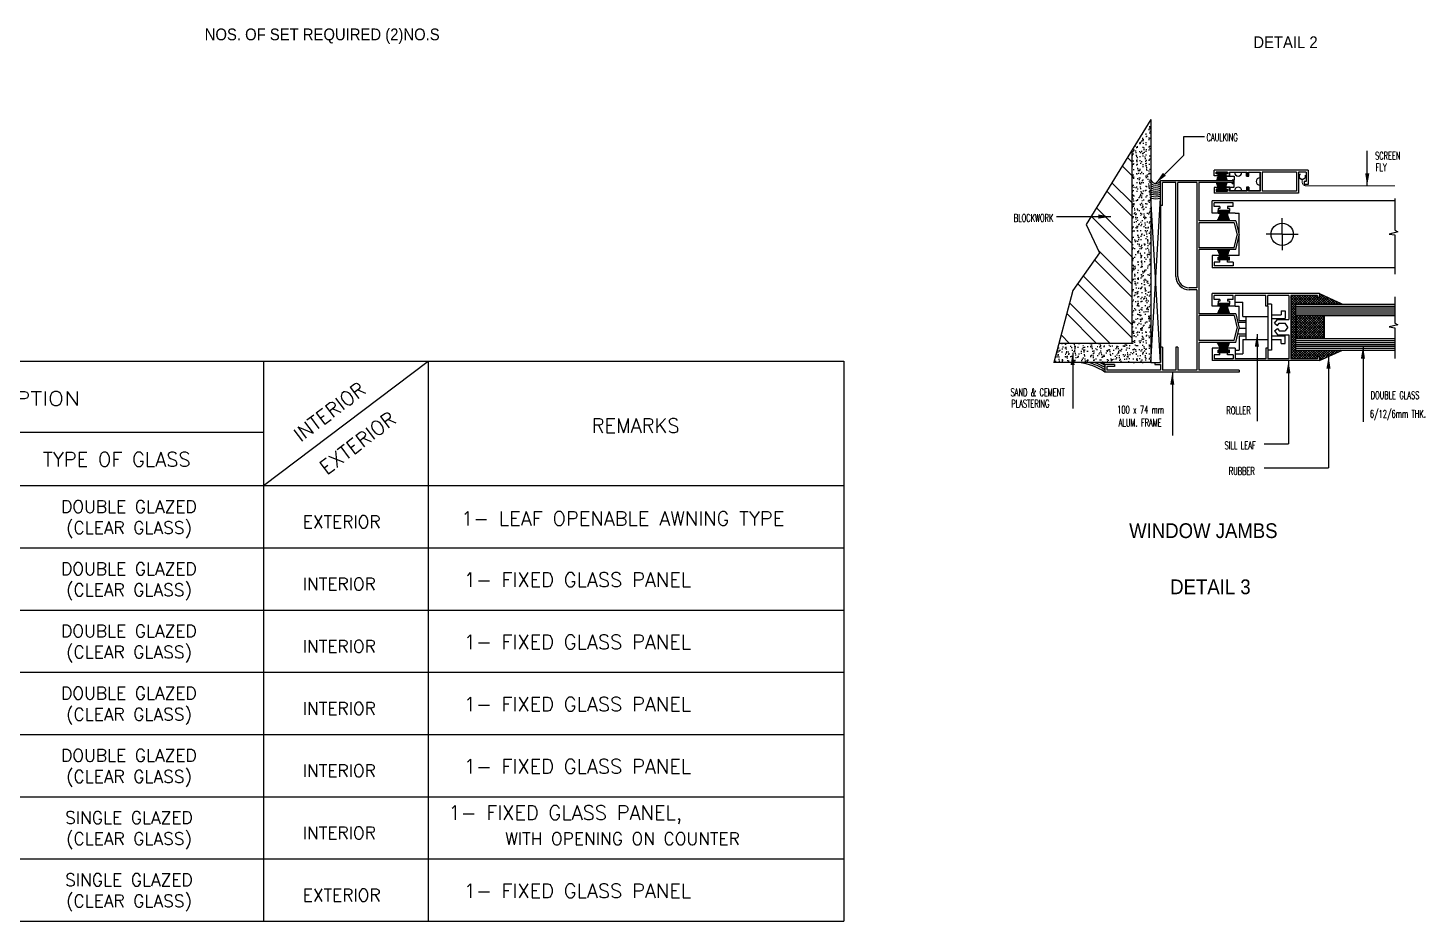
# Model space of a CAD drawing. Extents: x -1710 to 74306, y 106176 to 135285.
# Drawn here: x 6412 to 20970, y 106176 to 115509 of the extents above; entities that cross this region are included whole.
import ezdxf
from ezdxf.enums import TextEntityAlignment as Align

# ---------------------------------------------------------------- set-up
doc = ezdxf.new("R2010")
doc.units = 0
doc.header["$LTSCALE"] = 1000
doc.header["$MEASUREMENT"] = 0
doc.linetypes.add('HIDDEN2', pattern=[0.1875, 0.125, -0.0625])
doc.layers.get('0').update_dxf_attribs({"linetype": 'CONTINUOUS'})
for name, color, linetype in [('F-NOTE', 2, 'CONTINUOUS'), ('Hatch', 11, 'CONTINUOUS'), ('SCREEN', 6, 'HIDDEN2'), ('TABLE', 7, 'CONTINUOUS'), ('TEXT', 2, 'CONTINUOUS'), ('TXT1', 2, 'CONTINUOUS'), ('WIN', 2, 'CONTINUOUS'), ('WinDet', 7, 'CONTINUOUS')]:
    doc.layers.add(name, color=color, linetype=linetype)
doc.styles.add('ROMANS', font='ROMANS.SHX', dxfattribs={"height": 100})
doc.styles.add('TTXT', font='swisse.ttf', dxfattribs={"width": 0.6})
pattern_1 = [(270, (52097.649, 165067.225), (6.25, -1e-15), [])]
pattern_2 = [(225, (84752.835, 77793.007), (13.258252, -13.258252), []), (315, (84752.835, 77793.007), (13.258252, 13.258252), [])]

# ---------------------------------------------------------------- blocks, each defined once
blk = doc.blocks.new('*X122')
at = {"color": 0}
for p, q in [((346.41002, 473.22375), (346.41005, 473.22375)), ((346.41002, 473.22363), (346.41039, 473.22363)), ((346.41002, 473.2235), (346.41073, 473.2235)), ((346.41002, 473.22337), (346.41107, 473.22337)), ((346.41002, 473.22325), (346.41141, 473.22325)), ((346.41002, 473.22312), (346.41175, 473.22312)), ((346.41002, 473.223), (346.41209, 473.223)), ((346.41002, 473.22287), (346.41243, 473.22287)), ((346.41002, 473.22275), (346.41278, 473.22275)), ((346.41002, 473.22262), (346.41542, 473.22262)), ((346.41002, 473.2225), (346.41542, 473.2225)), ((346.41002, 473.22237), (346.41542, 473.22237)), ((346.41002, 473.22225), (346.41542, 473.22225)), ((346.41002, 473.22213), (346.41542, 473.22213)), ((346.41002, 473.222), (346.41542, 473.222)), ((346.41002, 473.22188), (346.41542, 473.22188)), ((346.41002, 473.22175), (346.41542, 473.22175)), ((346.41002, 473.22163), (346.41542, 473.22163)), ((346.41002, 473.2215), (346.41542, 473.2215)), ((346.41002, 473.22138), (346.41542, 473.22138)), ((346.41002, 473.22125), (346.41542, 473.22125)), ((346.41002, 473.22112), (346.41542, 473.22112)), ((346.41002, 473.221), (346.41542, 473.221)), ((346.41002, 473.22087), (346.41542, 473.22087)), ((346.41002, 473.22075), (346.41542, 473.22075)), ((346.41002, 473.22062), (346.41542, 473.22062)), ((346.41002, 473.2205), (346.41542, 473.2205)), ((346.41002, 473.22037), (346.41542, 473.22037)), ((346.41002, 473.22025), (346.41542, 473.22025)), ((346.41002, 473.22012), (346.41542, 473.22012)), ((346.41002, 473.22), (346.41542, 473.22)), ((346.41002, 473.21988), (346.41542, 473.21988)), ((346.41002, 473.21975), (346.41542, 473.21975)), ((346.41002, 473.21963), (346.41542, 473.21963)), ((346.41002, 473.2195), (346.41542, 473.2195)), ((346.41002, 473.21938), (346.41542, 473.21938)), ((346.41002, 473.21925), (346.41542, 473.21925)), ((346.41002, 473.21913), (346.41542, 473.21913)), ((346.41002, 473.219), (346.41542, 473.219)), ((346.41412, 473.22363), (346.41542, 473.22363)), ((346.41412, 473.2235), (346.41542, 473.2235)), ((346.41412, 473.22337), (346.41542, 473.22337)), ((346.41412, 473.22325), (346.41542, 473.22325)), ((346.41412, 473.22312), (346.41542, 473.22312)), ((346.41412, 473.223), (346.41542, 473.223)), ((346.41412, 473.22287), (346.41542, 473.22287)), ((346.41412, 473.22275), (346.41542, 473.22275)), ((346.41002, 473.21888), (346.41542, 473.21888)), ((346.41002, 473.21875), (346.41279, 473.21875)), ((346.41002, 473.21862), (346.41253, 473.21862)), ((346.41002, 473.2185), (346.41227, 473.2185)), ((346.41002, 473.21837), (346.41202, 473.21837)), ((346.41002, 473.21825), (346.41176, 473.21825)), ((346.41002, 473.21812), (346.4115, 473.21812)), ((346.41002, 473.218), (346.41124, 473.218)), ((346.41002, 473.21787), (346.41098, 473.21787)), ((346.41002, 473.21775), (346.41072, 473.21775)), ((346.41002, 473.21762), (346.41047, 473.21762)), ((346.41002, 473.2175), (346.41021, 473.2175)), ((346.41412, 473.21875), (346.41542, 473.21875)), ((346.41412, 473.21862), (346.41542, 473.21862)), ((346.41412, 473.2185), (346.41542, 473.2185)), ((346.41412, 473.21837), (346.41542, 473.21837)), ((346.41412, 473.21825), (346.41542, 473.21825)), ((346.41412, 473.21812), (346.41542, 473.21812)), ((346.41412, 473.218), (346.41542, 473.218)), ((346.41412, 473.21787), (346.41542, 473.21787))]:
    blk.add_line(p, q, dxfattribs=at)

msp = doc.modelspace()

# ---------------------------------------------------------------- hatches: boundary and pattern name
at = {"layer": 'Hatch', "linetype": 'Continuous'}
h = msp.add_hatch(dxfattribs=at)
h.set_pattern_fill('AR-SAND', color=4, scale=35, angle=-90, style=0)
h.set_pattern_definition([(307.5, (50803.29, 182217.93), (67.43883, 2.204768), [0, -53.2, 0, -59.5, 0, -56.875]), (277.5, (50803.29, 182217.93), (98.77511, -61.94218), [0, -28.7, 0, -47.95, 0, -18.375]), (237.5, (50803.29, 182260.98), (0.198067, -108.994965), [0, -17.5, 0, -63, 0, -82.25]), (227.5, (50803.29, 182260.98), (30.71864, -105.21443), [0, -8.75, 0, -41.3, 0, -47.25])])
h.paths.add_polyline_path([(17939.0156, 112212.1234), (17176.7617, 112212.1234), (17123.3006, 112012.1234), (18139.0156, 112012.1234), (18139.0156, 114553.0445), (17939.0156, 114228.5601)])
h = msp.add_hatch(dxfattribs=at)
h.set_pattern_fill('ANSI32', color=4, scale=800, angle=-90, style=0)
h.set_pattern_definition([(315, (50803.3, 182217.93), (212.132, 212.132), []), (315, (50803.3, 182076.5), (212.132, 212.132), [])])
h.paths.add_polyline_path([(17176.7617, 112212.1234), (17939.0156, 112212.1234), (17939.0156, 114228.5601), (17462.5254, 113455.492), (17600.7061, 113157.7202), (17324.3446, 112764.2362)])
at = {"layer": 'Hatch'}
h = msp.add_hatch(dxfattribs=at)
h.set_pattern_fill('LINE', color=11, scale=50, angle=-90, style=0)
h.set_pattern_definition(pattern_1)
h.paths.add_polyline_path([(18937.0156, 114000.1234), (18821.0156, 114000.1234), (18821.0156, 113984.1234), (18841.0156, 113984.1234), (18841.0156, 113962.1234), (18824.1025, 113912.1234), (18933.9287, 113912.1234), (18917.6921, 113960.1234), (18917.0156, 113960.1234), (18917.0156, 113984.1234), (18937.0156, 113984.1234)])
h = msp.add_hatch(dxfattribs=at)
h.set_pattern_fill('LINE', color=11, scale=50, angle=-90, style=0)
h.set_pattern_definition(pattern_1)
h.paths.add_polyline_path([(18933.9287, 113892.1234), (18824.1025, 113892.1234), (18841.0156, 113842.1234), (18841.0156, 113820.1234), (18821.0156, 113820.1234), (18821.0156, 113804.1234), (18937.0156, 113804.1234), (18937.0156, 113820.1234), (18917.0156, 113820.1234), (18917.0156, 113844.1234), (18917.6921, 113844.1234)])
h = msp.add_hatch(dxfattribs=at)
h.set_pattern_fill('NET', color=11, scale=150, angle=225, style=0)
h.set_pattern_definition(pattern_2)
h.paths.add_polyline_path([(19649.0156, 112622.1234), (20139.0156, 112622.1234), (19899.0156, 112732.1234), (19899.0156, 112692.1234), (19879.0156, 112692.1234), (19879.0156, 112712.1234), (19599.0156, 112712.1234), (19599.0156, 112052.1234), (19879.0156, 112052.1234), (19879.0156, 112072.1234), (19899.0156, 112072.1234), (19899.0156, 112032.1234), (20139.0156, 112142.1234), (19649.0156, 112142.1234)])
h = msp.add_hatch(dxfattribs=at)
h.set_pattern_fill('LINE', color=11, scale=50, angle=-90, style=0)
h.set_pattern_definition([(90, (52097.649, 59677.022), (6.25, -1e-15), [])])
h.paths.add_polyline_path([(18959.0156, 112522.1234), (18831.9707, 112522.1234), (18861.0156, 112582.1234), (18861.0156, 112604.1234), (18841.0156, 112604.1234), (18841.0156, 112630.1234), (18957.0156, 112630.1234), (18957.0156, 112604.1234), (18937.0156, 112604.1234), (18937.0156, 112582.1234)])
h = msp.add_hatch(dxfattribs=at)
h.set_pattern_fill('NET', color=11, scale=150, angle=225, style=0)
h.set_pattern_definition(pattern_2)
h.paths.add_polyline_path([(19949.0156, 112502.1234), (19649.0156, 112502.1234), (19649.0156, 112262.1234), (19949.0156, 112262.1234)])
h = msp.add_hatch(dxfattribs=at)
h.set_pattern_fill('LINE', color=11, scale=50, angle=-90, style=0)
h.set_pattern_definition(pattern_1)
h.paths.add_polyline_path([(18959.0156, 112222.1234), (18831.9707, 112222.1234), (18861.0156, 112162.1234), (18861.0156, 112140.1234), (18841.0156, 112140.1234), (18841.0156, 112114.1234), (18957.0156, 112114.1234), (18957.0156, 112140.1234), (18937.0156, 112140.1234), (18937.0156, 112162.1234)])

# ---------------------------------------------------------------- linework, layer by layer
for p, q in [((18139.0156, 114553.0445), (17462.5254, 113455.492)), ((18239.0156, 112012.1234), (18139.0156, 113730.4161)), ((18139.0156, 112012.1234), (18239.0156, 113729.6587)), ((20685.8409, 113727.3489), (20685.8409, 113393.994)), ((18861.0156, 113552.1234), (18831.9707, 113492.1234)), ((18957.0156, 113600.1234), (18841.0156, 113600.1234)), ((18841.0156, 113600.1234), (18841.0156, 113574.1234)), ((18841.0156, 113574.1234), (18861.0156, 113574.1234)), ((18861.0156, 113574.1234), (18861.0156, 113552.1234)), ((18937.0156, 113574.1234), (18937.0156, 113552.1234)), ((18957.0156, 113574.1234), (18937.0156, 113574.1234)), ((18937.0156, 113552.1234), (18959.0156, 113492.1234)), ((18957.0156, 113600.1234), (18957.0156, 113574.1234)), ((17462.5254, 113455.492), (17600.7061, 113157.7202)), ((20716.9133, 113376.1783), (20627.8807, 113353.504)), ((20627.8807, 113353.504), (20685.8409, 113346.2874)), ((20685.8409, 113393.994), (20716.9133, 113376.1783)), ((20685.8409, 113346.2874), (20685.8409, 112934.0983)), ((17600.7061, 113157.7202), (17324.3446, 112764.2362)), ((18861.0156, 113132.1234), (18831.9707, 113192.1234)), ((18861.0156, 113110.1234), (18861.0156, 113132.1234)), ((18937.0156, 113132.1234), (18959.0156, 113192.1234)), ((18937.0156, 113110.1234), (18937.0156, 113132.1234)), ((18841.0156, 113110.1234), (18861.0156, 113110.1234)), ((18841.0156, 113084.1234), (18841.0156, 113110.1234)), ((18957.0156, 113084.1234), (18841.0156, 113084.1234)), ((18957.0156, 113110.1234), (18937.0156, 113110.1234)), ((18957.0156, 113084.1234), (18957.0156, 113110.1234)), ((17324.3446, 112764.2362), (17123.3006, 112012.1234)), ((20685.8409, 112698.5521), (20685.8409, 112423.994)), ((18861.0156, 112582.1234), (18831.9707, 112522.1234)), ((18841.0156, 112630.1234), (18841.0156, 112604.1234)), ((18957.0156, 112630.1234), (18841.0156, 112630.1234)), ((18841.0156, 112604.1234), (18861.0156, 112604.1234)), ((18861.0156, 112604.1234), (18861.0156, 112582.1234)), ((18957.0156, 112604.1234), (18937.0156, 112604.1234)), ((18937.0156, 112604.1234), (18937.0156, 112582.1234)), ((18937.0156, 112582.1234), (18959.0156, 112522.1234)), ((18957.0156, 112630.1234), (18957.0156, 112604.1234)), ((20716.9133, 112406.1783), (20627.8807, 112383.504)), ((20685.8409, 112423.994), (20716.9133, 112406.1783)), ((20627.8807, 112383.504), (20685.8409, 112376.2874)), ((20685.8409, 112376.2874), (20685.8409, 112054.0228)), ((18861.0156, 112162.1234), (18831.9707, 112222.1234)), ((18841.0156, 112114.1234), (18841.0156, 112140.1234)), ((18841.0156, 112140.1234), (18861.0156, 112140.1234)), ((18957.0156, 112114.1234), (18841.0156, 112114.1234)), ((18861.0156, 112140.1234), (18861.0156, 112162.1234)), ((18937.0156, 112162.1234), (18959.0156, 112222.1234)), ((18937.0156, 112140.1234), (18937.0156, 112162.1234)), ((18957.0156, 112140.1234), (18937.0156, 112140.1234)), ((18957.0156, 112114.1234), (18957.0156, 112140.1234)), ((18139.0156, 112012.1234), (18179.0156, 112012.1234))]:
    msp.add_line(p, q, dxfattribs=at)
at = {"layer": 'Hatch', "color": 4}
for p, q in [((18481.5623, 114372.4844), (18698.8393, 114372.4844)), ((18481.5623, 114179.4894), (18481.5623, 114372.4844)), ((18188.1851, 113886.1122), (18481.5623, 114179.4894)), ((20396.1402, 113858.2004), (20396.1402, 114224.5239)), ((17720.3673, 113535.7659), (17151.3369, 113535.7659)), ((19246.6112, 112308.6693), (19246.6112, 111400.1517)), ((17322.158, 112114.5542), (17322.158, 111532.3831)), ((20353.6649, 112182.1234), (20353.6649, 111391.0523)), ((19575.2315, 112030.2062), (19575.2315, 111162.1007)), ((19994.0479, 112076.7651), (19994.0479, 110912.5103)), ((18362.9055, 111910.8993), (18362.9055, 111250.9836)), ((19322.1981, 111162.1007), (19575.2315, 111162.1007)), ((19322.1981, 110912.5103), (19994.0479, 110912.5103))]:
    msp.add_line(p, q, dxfattribs=at)
at = {"layer": 'Hatch'}
for centre, radius, start, end in [((18190.6062, 113940.0463), 55.8852, 202.60853901, 330.02337316), ((18190.6062, 113940.0463), 75.8852, 227.16804104, 309.63759245), ((18190.6062, 113940.0463), 95.8852, 237.44932109, 300.32261231), ((18190.6062, 113940.0463), 115.8852, 243.56469306, 294.69172411), ((18190.6062, 113940.0463), 135.8852, 247.68718646, 290.87020873), ((18190.6062, 113940.0463), 155.8852, 250.67340341, 288.09209064), ((18190.6062, 113940.0463), 175.8852, 252.94319419, 285.97589712), ((18190.6062, 113940.0463), 195.8852, 254.72978648, 284.3078338), ((18190.6062, 113940.0463), 215.8852, 256.17410474, 282.95800252), ((17299.9667, 111360.1012), 658.517, 56.95902945, 81.9463275), ((17299.9667, 111360.1012), 678.517, 58.05080188, 73.93573549), ((17299.9667, 111360.1012), 698.517, 59.06829653, 68.97721986), ((17299.9667, 111360.1012), 718.517, 60.01929845, 65.15605856), ((17279.0432, 111360.1012), 738.517, 58.84813402, 61.99180678)]:
    msp.add_arc(centre, radius, start, end, dxfattribs=at)
at = {"layer": 'SCREEN', "linetype": 'HIDDEN2', "const_width": 10}
msp.add_lwpolyline([(19718.1631, 113924.7855), (19718.1631, 113898.2004)], dxfattribs=at)
at = {"layer": 'SCREEN', "linetype": 'HIDDEN2', "ltscale": 0.7, "const_width": 10}
msp.add_lwpolyline([(19718.1631, 113898.2004, 0.4142135624), (19758.1631, 113858.2004, 0.4142135624)], format="xyb", dxfattribs=at)
msp.add_lwpolyline([(19758.1631, 113858.2004), (20687.3976, 113858.2004)], dxfattribs=at)
at = {"layer": 'SCREEN', "linetype": 'HIDDEN2'}
for centre, radius in [((19718.1631, 113956.6339), 31.8484), ((19719.4755, 113956.6339), 31.1916)]:
    msp.add_circle(centre, radius, dxfattribs=at)
at = {"layer": 'TABLE', "color": 2}
for p, q in [((-1709.6202, 112025.6417), (14933.3607, 112025.6417)), ((8871.1134, 112025.6417), (8871.1134, 106175.6417)), ((8871.1134, 110725.6417), (10592.9963, 112025.6417)), ((10592.9963, 112025.6417), (10592.9963, 106175.6417)), ((14933.3607, 112025.6417), (14933.3607, 106175.6417)), ((3624.0941, 111282.7845), (8871.1134, 111282.7845)), ((-1709.6202, 110725.6417), (14933.3607, 110725.6417)), ((-1709.6202, 106175.6417), (14933.3607, 106175.6417)), ((-1709.6202, 106175.6417), (14933.3607, 106175.6417))]:
    msp.add_line(p, q, dxfattribs=at)
at = {"layer": 'TABLE', "color": 4}
for p, q in [((-1709.6202, 110075.6417), (14933.3607, 110075.6417)), ((-1709.6202, 109425.6417), (14933.3607, 109425.6417)), ((-1709.6202, 109425.6417), (14933.3607, 109425.6417)), ((-1709.6202, 108775.6417), (14933.3607, 108775.6417)), ((-1709.6202, 108775.6417), (14933.3607, 108775.6417)), ((-1709.6202, 108125.6417), (14933.3607, 108125.6417)), ((-1709.6202, 108125.6417), (14933.3607, 108125.6417)), ((-1709.6202, 107475.6417), (14933.3607, 107475.6417)), ((-1709.6202, 106825.6417), (14933.3607, 106825.6417)), ((-1709.6202, 106825.6417), (14933.3607, 106825.6417))]:
    msp.add_line(p, q, dxfattribs=at)
at = {"layer": 'TXT1', "color": 11}
for q in [(19509.0156, 113519.1162), (19342.0229, 113352.1234), (19509.0156, 113185.1307), (19676.0083, 113352.1234)]:
    msp.add_line((19509.0156, 113352.1234), q, dxfattribs=at)
at = {"layer": 'TXT1', "color": 4}
msp.add_circle((19509.0156, 113352.1234), 116.1527, dxfattribs=at)
at = {"layer": 'WIN', "color": 4}
for p, q in [((18139.0156, 114553.0445), (18139.0156, 112012.1234)), ((18139.0156, 112012.1234), (17123.3006, 112012.1234))]:
    msp.add_line(p, q, dxfattribs=at)
at = {"layer": 'WIN', "color": 6}
for p, q in [((17939.0156, 114228.5601), (17939.0156, 112212.1234)), ((17939.0156, 112212.1234), (17176.7617, 112212.1234))]:
    msp.add_line(p, q, dxfattribs=at)
at = {"layer": 'WIN', "color": 11}
msp.add_line((18239.0156, 113652.1234), (18239.0156, 112172.1234), dxfattribs=at)
at = {"layer": 'WIN', "color": 2, "linetype": 'Continuous'}
for points in [[(20375.9786, 113988.032), (20419.176, 113987.5529), (20396.1402, 113858.2004)], [(17590.5358, 113515.6044), (17591.0148, 113558.8017), (17720.3673, 113535.7659)], [(17342.3195, 111984.7226), (17299.1221, 111985.2017), (17322.158, 112114.5542)]]:
    msp.add_solid(points, dxfattribs=at)
at = {"layer": 'WinDet'}
for p, q in [((18799.0156, 113962.1234), (18799.0156, 114022.1234)), ((19779.0156, 114022.1234), (18799.0156, 114022.1234)), ((18939.0156, 114002.1234), (18819.0156, 114002.1234)), ((18819.0156, 113982.1234), (18819.0156, 114002.1234)), ((18821.0156, 113984.1234), (18821.0156, 114000.1234)), ((18821.0156, 114000.1234), (18937.0156, 114000.1234)), ((18937.0156, 114000.1234), (18937.0156, 113984.1234)), ((18939.0156, 114002.1234), (18939.0156, 113982.1234)), ((18959.0156, 113962.1234), (18959.0156, 114002.1234)), ((18959.0156, 114002.1234), (19139.0156, 114002.1234)), ((18961.0156, 113960.1234), (18961.0156, 114000.1234)), ((18961.0156, 114000.1234), (19137.0156, 114000.1234)), ((19136.0156, 113999.1234), (18962.0156, 113999.1234)), ((18962.0156, 113960.1234), (18962.0156, 113999.1234)), ((19136.0156, 113959.1234), (19136.0156, 113999.1234)), ((19137.0156, 114000.1234), (19137.0156, 113960.1234)), ((19139.0156, 114002.1234), (19139.0156, 113962.1234)), ((19159.0156, 113962.1234), (19159.0156, 114002.1234)), ((19159.0156, 114002.1234), (19279.0156, 114002.1234)), ((19161.0156, 113960.1234), (19161.0156, 114000.1234)), ((19161.0156, 114000.1234), (19277.0156, 114000.1234)), ((19276.0156, 113999.1234), (19162.0156, 113999.1234)), ((19162.0156, 113959.1234), (19162.0156, 113999.1234)), ((19276.0156, 113999.1234), (19276.0156, 113805.1234)), ((19277.0156, 114000.1234), (19277.0156, 113804.1234)), ((19279.0156, 114002.1234), (19279.0156, 113802.1234)), ((19299.0156, 114002.1234), (19299.0156, 113802.1234)), ((19659.0156, 114002.1234), (19299.0156, 114002.1234)), ((19659.0156, 114002.1234), (19659.0156, 113802.1234)), ((19679.0156, 114002.1234), (19679.0156, 113782.1234)), ((19759.0156, 114002.1234), (19679.0156, 114002.1234)), ((19759.0156, 114002.1234), (19759.0156, 113902.1234)), ((19779.0156, 114022.1234), (19779.0156, 113872.1234)), ((18239.0156, 113652.1234), (18239.0156, 113912.1234)), ((18999.0156, 113912.1234), (18239.0156, 113912.1234)), ((18399.0156, 113892.1234), (18259.0156, 113892.1234)), ((18259.0156, 113652.1234), (18259.0156, 113892.1234)), ((18399.0156, 112912.1234), (18399.0156, 113892.1234)), ((18419.0156, 112912.1234), (18419.0156, 113892.1234)), ((18619.0156, 113892.1234), (18419.0156, 113892.1234)), ((18619.0156, 113892.1234), (18619.0156, 112792.1234)), ((18999.0156, 113892.1234), (18639.0156, 113892.1234)), ((18639.0156, 113892.1234), (18639.0156, 113492.1234)), ((18839.0156, 113962.1234), (18799.0156, 113962.1234)), ((18839.0156, 113982.1234), (18819.0156, 113982.1234)), ((18841.0156, 113984.1234), (18821.0156, 113984.1234)), ((18841.0156, 113962.1234), (18824.1025, 113912.1234)), ((18841.0156, 113842.1234), (18824.1025, 113892.1234)), ((18839.0156, 113962.1234), (18839.0156, 113982.1234)), ((18841.0156, 113962.1234), (18841.0156, 113984.1234)), ((18937.0156, 113984.1234), (18917.0156, 113984.1234)), ((18917.0156, 113984.1234), (18917.0156, 113960.1234)), ((18917.0156, 113962.1234), (18933.9287, 113912.1234)), ((18917.0156, 113960.1234), (19008.9126, 113960.1234)), ((18917.0156, 113960.1234), (18961.0156, 113960.1234)), ((18917.0156, 113842.1234), (18933.9287, 113892.1234)), ((18961.0156, 113844.1234), (18917.0156, 113844.1234)), ((18917.0156, 113844.1234), (18917.0156, 113820.1234)), ((18917.0156, 113844.1234), (19008.9126, 113844.1234)), ((18917.0156, 113820.1234), (18917.0156, 113844.1234)), ((18939.0156, 113982.1234), (18919.0156, 113982.1234)), ((18919.0156, 113982.1234), (18919.0156, 113962.1234)), ((18919.0156, 113962.1234), (18959.0156, 113962.1234)), ((18961.0156, 113804.1234), (18961.0156, 113844.1234)), ((18988.072, 113920.1234), (18990.7781, 113912.1234)), ((18988.072, 113920.1234), (19008.9126, 113920.1234)), ((18988.072, 113884.1234), (18990.7781, 113892.1234)), ((18988.072, 113884.1234), (19008.9126, 113884.1234)), ((18999.0156, 113912.1234), (18999.0156, 113892.1234)), ((19008.9126, 113960.1234), (19008.9126, 113920.1234)), ((19008.9126, 113844.1234), (19008.9126, 113884.1234)), ((19162.0156, 113959.1234), (19136.0156, 113959.1234)), ((19162.0156, 113845.1234), (19136.0156, 113845.1234)), ((19136.0156, 113845.1234), (19136.0156, 113805.1234)), ((19137.0156, 113960.1234), (19161.0156, 113960.1234)), ((19161.0156, 113844.1234), (19137.0156, 113844.1234)), ((19137.0156, 113844.1234), (19137.0156, 113804.1234)), ((19139.0156, 113962.1234), (19159.0156, 113962.1234)), ((19161.0156, 113804.1234), (19161.0156, 113844.1234)), ((19162.0156, 113845.1234), (19162.0156, 113805.1234)), ((19759.0156, 113902.1234), (19739.0156, 113902.1234)), ((19739.0156, 113902.1234), (19739.0156, 113882.1234)), ((19779.0156, 113872.1234), (19749.0156, 113872.1234)), ((20685.8409, 113702.1234), (18779.0156, 113702.1234)), ((18779.0156, 113572.1234), (18779.0156, 113702.1234)), ((18799.0156, 113842.1234), (18799.0156, 113782.1234)), ((18839.0156, 113842.1234), (18799.0156, 113842.1234)), ((19679.0156, 113782.1234), (18799.0156, 113782.1234)), ((18819.0156, 113822.1234), (18819.0156, 113802.1234)), ((18839.0156, 113822.1234), (18819.0156, 113822.1234)), ((18939.0156, 113802.1234), (18819.0156, 113802.1234)), ((18821.0156, 113820.1234), (18821.0156, 113804.1234)), ((18841.0156, 113820.1234), (18821.0156, 113820.1234)), ((18821.0156, 113804.1234), (18937.0156, 113804.1234)), ((18839.0156, 113842.1234), (18839.0156, 113822.1234)), ((18841.0156, 113842.1234), (18841.0156, 113820.1234)), ((18917.0156, 113820.1234), (18937.0156, 113820.1234)), ((18937.0156, 113820.1234), (18917.0156, 113820.1234)), ((18959.0156, 113842.1234), (18919.0156, 113842.1234)), ((18919.0156, 113842.1234), (18919.0156, 113822.1234)), ((18919.0156, 113822.1234), (18939.0156, 113822.1234)), ((18937.0156, 113820.1234), (18937.0156, 113802.1234)), ((18937.0156, 113804.1234), (18937.0156, 113820.1234)), ((18939.0156, 113822.1234), (18939.0156, 113802.1234)), ((18959.0156, 113802.1234), (18959.0156, 113842.1234)), ((19139.0156, 113802.1234), (18959.0156, 113802.1234)), ((19137.0156, 113804.1234), (18961.0156, 113804.1234)), ((18962.0156, 113842.1234), (18962.0156, 113805.1234)), ((19136.0156, 113805.1234), (18962.0156, 113805.1234)), ((19159.0156, 113842.1234), (19139.0156, 113842.1234)), ((19139.0156, 113842.1234), (19139.0156, 113802.1234)), ((19159.0156, 113802.1234), (19159.0156, 113842.1234)), ((19279.0156, 113802.1234), (19159.0156, 113802.1234)), ((19277.0156, 113804.1234), (19161.0156, 113804.1234)), ((19276.0156, 113805.1234), (19162.0156, 113805.1234)), ((19659.0156, 113802.1234), (19299.0156, 113802.1234)), ((18259.0156, 113652.1234), (18239.0156, 113652.1234)), ((18859.0156, 113572.1234), (18779.0156, 113572.1234)), ((18999.0156, 113682.1234), (18799.0156, 113682.1234)), ((18799.0156, 113642.1234), (18799.0156, 113682.1234)), ((18999.0156, 113682.1234), (18799.0156, 113682.1234)), ((18859.0156, 113642.1234), (18799.0156, 113642.1234)), ((18859.0156, 113622.1234), (18839.0156, 113622.1234)), ((18839.0156, 113622.1234), (18839.0156, 113592.1234)), ((18859.0156, 113592.1234), (18839.0156, 113592.1234)), ((18859.0156, 113642.1234), (18859.0156, 113622.1234)), ((18859.0156, 113592.1234), (18859.0156, 113572.1234)), ((18939.0156, 113642.1234), (18939.0156, 113622.1234)), ((18999.0156, 113642.1234), (18939.0156, 113642.1234)), ((18959.0156, 113622.1234), (18939.0156, 113622.1234)), ((18939.0156, 113592.1234), (18939.0156, 113572.1234)), ((18959.0156, 113592.1234), (18939.0156, 113592.1234)), ((19019.0156, 113572.1234), (18939.0156, 113572.1234)), ((18959.0156, 113622.1234), (18959.0156, 113592.1234)), ((18999.0156, 113642.1234), (18999.0156, 113682.1234)), ((19019.0156, 113572.1234), (19059.0156, 113572.1234)), ((19059.0156, 113132.1234), (19059.0156, 113572.1234)), ((19024.9259, 113492.1234), (18639.0156, 113492.1234)), ((18639.0156, 113472.1234), (18639.0156, 113212.1234)), ((19009.0156, 113472.1234), (18639.0156, 113472.1234)), ((19009.0156, 113472.1234), (19039.0156, 113342.1234)), ((19024.9259, 113492.1234), (19059.5412, 113342.1234)), ((19009.0156, 113212.1234), (19039.0156, 113342.1234)), ((19024.9259, 113192.1234), (19059.5412, 113342.1234)), ((19009.0156, 113212.1234), (18639.0156, 113212.1234)), ((18639.0156, 113192.1234), (18639.0156, 112522.1234)), ((19024.9259, 113192.1234), (18639.0156, 113192.1234)), ((18779.0156, 113132.1234), (18779.0156, 113002.1234)), ((18859.0156, 113132.1234), (18779.0156, 113132.1234)), ((18859.0156, 113112.1234), (18859.0156, 113132.1234)), ((19059.0156, 113132.1234), (18939.0156, 113132.1234)), ((18939.0156, 113112.1234), (18939.0156, 113132.1234)), ((20685.8409, 113002.1234), (18779.0156, 113002.1234)), ((18799.0156, 113062.1234), (18799.0156, 113022.1234)), ((18859.0156, 113062.1234), (18799.0156, 113062.1234)), ((18999.0156, 113022.1234), (18799.0156, 113022.1234)), ((18839.0156, 113082.1234), (18839.0156, 113112.1234)), ((18859.0156, 113112.1234), (18839.0156, 113112.1234)), ((18859.0156, 113082.1234), (18839.0156, 113082.1234)), ((18859.0156, 113062.1234), (18859.0156, 113082.1234)), ((18959.0156, 113112.1234), (18939.0156, 113112.1234)), ((18959.0156, 113082.1234), (18939.0156, 113082.1234)), ((18939.0156, 113062.1234), (18939.0156, 113082.1234)), ((18999.0156, 113062.1234), (18939.0156, 113062.1234)), ((18959.0156, 113082.1234), (18959.0156, 113112.1234)), ((18999.0156, 113062.1234), (18999.0156, 113022.1234)), ((18619.0156, 112792.1234), (18539.0156, 112792.1234)), ((18619.0156, 112772.1234), (18539.0156, 112772.1234)), ((18619.0156, 112772.1234), (18619.0156, 111932.1234)), ((18779.0156, 112602.1234), (18779.0156, 112732.1234)), ((19899.0156, 112732.1234), (18779.0156, 112732.1234)), ((18999.0156, 112712.1234), (18799.0156, 112712.1234)), ((18799.0156, 112672.1234), (18799.0156, 112712.1234)), ((18999.0156, 112712.1234), (18799.0156, 112712.1234)), ((18999.0156, 112672.1234), (18999.0156, 112712.1234)), ((19339.0156, 112712.1234), (19019.0156, 112712.1234)), ((19019.0156, 112602.1234), (19019.0156, 112712.1234)), ((19339.0156, 112602.1234), (19339.0156, 112712.1234)), ((19359.0156, 112602.1234), (19359.0156, 112712.1234)), ((19579.0156, 112712.1234), (19359.0156, 112712.1234)), ((19579.0156, 112712.1234), (19579.0156, 112462.1234)), ((19879.0156, 112712.1234), (19599.0156, 112712.1234)), ((19599.0156, 112712.1234), (19599.0156, 112052.1234)), ((19879.0156, 112712.1234), (19879.0156, 112692.1234)), ((19899.0156, 112692.1234), (19879.0156, 112692.1234)), ((19899.0156, 112732.1234), (20139.0156, 112622.1234)), ((19899.0156, 112732.1234), (19899.0156, 112692.1234)), ((18859.0156, 112602.1234), (18779.0156, 112602.1234)), ((18859.0156, 112672.1234), (18799.0156, 112672.1234)), ((18839.0156, 112652.1234), (18839.0156, 112622.1234)), ((18859.0156, 112652.1234), (18839.0156, 112652.1234)), ((18859.0156, 112622.1234), (18839.0156, 112622.1234)), ((18859.0156, 112672.1234), (18859.0156, 112652.1234)), ((18859.0156, 112622.1234), (18859.0156, 112602.1234)), ((18999.0156, 112672.1234), (18939.0156, 112672.1234)), ((18939.0156, 112672.1234), (18939.0156, 112652.1234)), ((18959.0156, 112652.1234), (18939.0156, 112652.1234)), ((18959.0156, 112622.1234), (18939.0156, 112622.1234)), ((18939.0156, 112622.1234), (18939.0156, 112602.1234)), ((19019.0156, 112602.1234), (18939.0156, 112602.1234)), ((18959.0156, 112652.1234), (18959.0156, 112622.1234)), ((19019.0156, 112642.1234), (19099.0156, 112642.1234)), ((19019.0156, 112602.1234), (19059.0156, 112602.1234)), ((19059.0156, 112452.1234), (19059.0156, 112602.1234)), ((19099.0156, 112492.1234), (19099.0156, 112642.1234)), ((19359.0156, 112602.1234), (19339.0156, 112602.1234)), ((19399.0156, 112622.1234), (19359.0156, 112622.1234)), ((19359.0156, 112602.1234), (19359.0156, 112162.1234)), ((19399.0156, 112622.1234), (19399.0156, 112142.1234)), ((19499.0156, 112552.1234), (19539.0156, 112552.1234)), ((19499.0156, 112552.1234), (19499.0156, 112512.1234)), ((19539.0156, 112552.1234), (19539.0156, 112472.1234)), ((19649.0156, 112622.1234), (20685.8409, 112622.1234)), ((19649.0156, 112622.1234), (19649.0156, 112142.1234)), ((19649.0156, 112602.1234), (20685.8409, 112602.1234)), ((19649.0156, 112582.1234), (20685.8409, 112582.1234)), ((19649.0156, 112562.1234), (20685.8409, 112562.1234)), ((19649.0156, 112542.1234), (20685.8409, 112542.1234)), ((19024.9259, 112522.1234), (18639.0156, 112522.1234)), ((19009.0156, 112502.1234), (18639.0156, 112502.1234)), ((18639.0156, 112502.1234), (18639.0156, 112242.1234)), ((19009.0156, 112502.1234), (19039.0156, 112372.1234)), ((19024.9259, 112522.1234), (19059.5412, 112372.1234)), ((19045.6951, 112432.1234), (19129.5412, 112432.1234)), ((19059.0156, 112452.1234), (19129.5412, 112452.1234)), ((19099.0156, 112492.1234), (19359.0156, 112492.1234)), ((19129.5412, 112492.1234), (19129.5412, 112252.1234)), ((19399.0156, 112512.1234), (19499.0156, 112512.1234)), ((19399.0156, 112472.1234), (19539.0156, 112472.1234)), ((19429.0156, 112422.1234), (19459.0156, 112462.1234)), ((19429.0156, 112422.1234), (19461.0156, 112398.1234)), ((19459.0156, 112462.1234), (19579.0156, 112462.1234)), ((19461.0156, 112398.1234), (19479.0156, 112422.1234)), ((19479.0156, 112422.1234), (19539.0156, 112422.1234)), ((19569.0156, 112382.1234), (19539.0156, 112422.1234)), ((19649.0156, 112522.1234), (20685.8409, 112522.1234)), ((19649.0156, 112502.1234), (20685.8409, 112502.1234)), ((19949.0156, 112502.1234), (19949.0156, 112262.1234)), ((19009.0156, 112242.1234), (18639.0156, 112242.1234)), ((19009.0156, 112242.1234), (19039.0156, 112372.1234)), ((19024.9259, 112222.1234), (19059.5412, 112372.1234)), ((19045.6951, 112312.1234), (19129.5412, 112312.1234)), ((19059.0156, 112292.1234), (19059.0156, 112142.1234)), ((19059.0156, 112292.1234), (19129.5412, 112292.1234)), ((19059.5412, 112372.1234), (19129.5412, 112372.1234)), ((19099.0156, 112252.1234), (19099.0156, 112102.1234)), ((19099.0156, 112252.1234), (19359.0156, 112252.1234)), ((19399.0156, 112292.1234), (19539.0156, 112292.1234)), ((19399.0156, 112252.1234), (19499.0156, 112252.1234)), ((19429.0156, 112342.1234), (19461.0156, 112366.1234)), ((19429.0156, 112342.1234), (19459.0156, 112302.1234)), ((19459.0156, 112302.1234), (19579.0156, 112302.1234)), ((19461.0156, 112366.1234), (19479.0156, 112342.1234)), ((19479.0156, 112342.1234), (19539.0156, 112342.1234)), ((19499.0156, 112212.1234), (19499.0156, 112252.1234)), ((19569.0156, 112382.1234), (19539.0156, 112342.1234)), ((19539.0156, 112212.1234), (19539.0156, 112292.1234)), ((19579.0156, 112302.1234), (19579.0156, 112052.1234)), ((19649.0156, 112262.1234), (20685.8409, 112262.1234)), ((19649.0156, 112242.1234), (20685.8409, 112242.1234)), ((18259.0156, 112172.1234), (18239.0156, 112172.1234)), ((18239.0156, 112172.1234), (18239.0156, 112012.1234)), ((18259.0156, 112172.1234), (18259.0156, 111932.1234)), ((18419.0156, 112172.1234), (18399.0156, 112172.1234)), ((18399.0156, 112172.1234), (18399.0156, 111932.1234)), ((18419.0156, 112172.1234), (18419.0156, 111932.1234)), ((19024.9259, 112222.1234), (18639.0156, 112222.1234)), ((18639.0156, 112222.1234), (18639.0156, 111932.1234)), ((18859.0156, 112162.1234), (18779.0156, 112162.1234)), ((18779.0156, 112162.1234), (18779.0156, 112032.1234)), ((18859.0156, 112142.1234), (18839.0156, 112142.1234)), ((18839.0156, 112112.1234), (18839.0156, 112142.1234)), ((18859.0156, 112112.1234), (18839.0156, 112112.1234)), ((18859.0156, 112142.1234), (18859.0156, 112162.1234)), ((18859.0156, 112092.1234), (18859.0156, 112112.1234)), ((18939.0156, 112142.1234), (18939.0156, 112162.1234)), ((19019.0156, 112162.1234), (18939.0156, 112162.1234)), ((18959.0156, 112142.1234), (18939.0156, 112142.1234)), ((18939.0156, 112092.1234), (18939.0156, 112112.1234)), ((18959.0156, 112112.1234), (18939.0156, 112112.1234)), ((18959.0156, 112112.1234), (18959.0156, 112142.1234)), ((19019.0156, 112162.1234), (19019.0156, 112052.1234)), ((19019.0156, 112142.1234), (19059.0156, 112142.1234)), ((19019.0156, 112102.1234), (19099.0156, 112102.1234)), ((19359.0156, 112162.1234), (19339.0156, 112162.1234)), ((19339.0156, 112162.1234), (19339.0156, 112052.1234)), ((19359.0156, 112162.1234), (19359.0156, 112052.1234)), ((19399.0156, 112142.1234), (19359.0156, 112142.1234)), ((19499.0156, 112212.1234), (19539.0156, 112212.1234)), ((19649.0156, 112222.1234), (20685.8409, 112222.1234)), ((19649.0156, 112202.1234), (20685.8409, 112202.1234)), ((19649.0156, 112182.1234), (20685.8409, 112182.1234)), ((19649.0156, 112162.1234), (20685.8409, 112162.1234)), ((19649.0156, 112142.1234), (20685.8409, 112142.1234)), ((19899.0156, 112032.1234), (20139.0156, 112142.1234)), ((17659.0156, 111992.1234), (17659.0156, 111912.1234)), ((17759.0156, 111992.1234), (17659.0156, 111992.1234)), ((17679.0156, 111972.1234), (17679.0156, 111932.1234)), ((17759.0156, 111972.1234), (17679.0156, 111972.1234)), ((17759.0156, 111992.1234), (17759.0156, 111972.1234)), ((18179.0156, 112012.1234), (18179.0156, 111992.1234)), ((18179.0156, 112012.1234), (18239.0156, 112012.1234)), ((18179.0156, 111992.1234), (18239.0156, 111992.1234)), ((18239.0156, 111992.1234), (18239.0156, 111932.1234)), ((19899.0156, 112032.1234), (18779.0156, 112032.1234)), ((18859.0156, 112092.1234), (18799.0156, 112092.1234)), ((18799.0156, 112092.1234), (18799.0156, 112052.1234)), ((18999.0156, 112052.1234), (18799.0156, 112052.1234)), ((18999.0156, 112092.1234), (18939.0156, 112092.1234)), ((18999.0156, 112092.1234), (18999.0156, 112052.1234)), ((19339.0156, 112052.1234), (19019.0156, 112052.1234)), ((19579.0156, 112052.1234), (19359.0156, 112052.1234)), ((19879.0156, 112052.1234), (19599.0156, 112052.1234)), ((19879.0156, 112072.1234), (19879.0156, 112052.1234)), ((19899.0156, 112072.1234), (19879.0156, 112072.1234)), ((19899.0156, 112072.1234), (19899.0156, 112032.1234)), ((19059.0156, 111912.1234), (17659.0156, 111912.1234)), ((18239.0156, 111932.1234), (17679.0156, 111932.1234)), ((18399.0156, 111932.1234), (18259.0156, 111932.1234)), ((18619.0156, 111932.1234), (18419.0156, 111932.1234)), ((19059.0156, 111932.1234), (18639.0156, 111932.1234)), ((19059.0156, 111932.1234), (19059.0156, 111912.1234))]:
    msp.add_line(p, q, dxfattribs=at)
for centre, radius, start, end in [((19049.0156, 113999.1234), 38.3694, 180, 0), ((18965.6563, 113902.1234), 41.5598, 334.33487975, 25.66512021), ((19049.0156, 113805.1234), 38.3694, 0, 180), ((19275.1036, 113903.3337), 38.3694, 90, 270), ((19749.0156, 113882.1234), 10, 180, 270), ((18539.0156, 112912.1234), 140, 180, 270), ((18539.0156, 112912.1234), 120, 180, 270)]:
    msp.add_arc(centre, radius, start, end, dxfattribs=at)
for points in [[(18294.2463, 113963.6606), (18263.3624, 113993.867), (18188.1851, 113886.1122)], [(19266.7727, 112178.8378), (19223.5754, 112179.3168), (19246.6112, 112308.6693)], [(20373.8264, 112052.2919), (20330.6291, 112052.7709), (20353.6649, 112182.1234)], [(19595.393, 111900.3747), (19552.1957, 111900.8537), (19575.2315, 112030.2062)], [(20014.2095, 111946.9335), (19971.0121, 111947.4126), (19994.0479, 112076.7651)], [(18383.067, 111781.0678), (18339.8697, 111781.5468), (18362.9055, 111910.8993)]]:
    msp.add_solid(points, dxfattribs=at)

# ---------------------------------------------------------------- block references
at = {"layer": 'Hatch', "color": 11, "yscale": 20000, "zscale": 20000, "rotation": 270}
for p, xscale in [((-9445516.1992, -6814708.252), -20000), ((-9445516.1992, 7041392.4989), 20000)]:
    msp.add_blockref('*X122', p, dxfattribs=dict(at, xscale=xscale))

# ---------------------------------------------------------------- texts
at = {"layer": 'F-NOTE', "color": 2, "style": 'ROMANS', "width": 0.6}
for s, p in [('CAULKING', (18719.0719, 114324.4643)), ('SCREEN', (20478.7652, 114132.5891)), ('FLY', (20484.5221, 114010.719)), ('BLOCKWORK', (16706.8187, 113483.1766)), ('SAND & CEMENT ', (16673.4375, 111661.4918)), ('DOUBLE GLASS', (20433.3777, 111631.0094)), ('PLASTERING', (16680.4127, 111542.5478)), ('100 x 74 mm', (17787.0878, 111479.3944)), ('ROLLER', (18927.0803, 111471.1646)), ('6/12/6mm THK.', (20425.0464, 111435.9689)), ('ALUM. FRAME', (17801.1223, 111344.4817)), ('SILL LEAF', (18907.6393, 111106.0981)), ('RUBBER', (18951.705, 110838.1739))]:
    msp.add_text(s, height=80, dxfattribs=at).set_placement(p)
at = {"layer": 'TABLE', "color": 2, "style": 'ROMANS', "width": 1.2}
msp.add_text('DESCRIPTION', height=148.571429, dxfattribs=at).set_placement((5437.8242, 111562.5697))
at = {"layer": 'TABLE', "color": 2, "style": 'ROMANS'}
for s, height, p in [('REMARKS', 148.57143, (12299.0598, 111278.8579)), ('TYPE OF GLASS', 148.571429, (6570.6195, 110926.2035)), ('EXTERIOR', 130, (9282.181, 110282.2024)), ('1- LEAF OPENABLE AWNING TYPE', 148.571429, (10935.0264, 110307.7024)), ('1- FIXED GLASS PANEL', 148.571429, (10963.3814, 109668.129)), ('INTERIOR', 130, (9282.181, 109632.2024)), ('INTERIOR', 130, (9282.181, 108982.2024)), ('1- FIXED GLASS PANEL', 148.571429, (10963.3814, 109018.129)), ('INTERIOR', 130, (9282.181, 108332.2024)), ('1- FIXED GLASS PANEL', 148.571429, (10963.3814, 108368.129)), ('INTERIOR', 130, (9282.181, 107682.2024)), ('1- FIXED GLASS PANEL', 148.571429, (10963.3814, 107718.129)), ('  1- FIXED GLASS PANEL, ', 148.571429, (10599.9172, 107234.7653)), ('INTERIOR', 130, (9282.181, 107032.2024)), ('WITH OPENING ON COUNTER', 130, (11394.6399, 106971.5729)), ('1- FIXED GLASS PANEL', 148.571429, (10963.3814, 106418.129)), ('EXTERIOR', 130, (9282.181, 106382.2024))]:
    msp.add_text(s, height=height, dxfattribs=at).set_placement(p)
for s, p in [('DOUBLE GLAZED', (7467.3371, 110507.0949)), ('(CLEAR GLASS)', (7467.8734, 110277.7763)), ('DOUBLE GLAZED', (7467.3371, 109857.0949)), ('(CLEAR GLASS)', (7467.8734, 109627.7763)), ('DOUBLE GLAZED', (7467.3371, 109207.0949)), ('(CLEAR GLASS)', (7467.8734, 108977.7763)), ('DOUBLE GLAZED', (7467.3371, 108557.0949)), ('(CLEAR GLASS)', (7467.8734, 108327.7763)), ('DOUBLE GLAZED', (7467.3371, 107907.0949)), ('(CLEAR GLASS)', (7467.8734, 107677.7763)), ('SINGLE GLAZED', (7467.3371, 107257.0949)), ('(CLEAR GLASS)', (7467.8734, 107027.7763)), ('SINGLE GLAZED', (7467.3371, 106607.0949)), ('(CLEAR GLASS)', (7467.8734, 106377.7763))]:
    msp.add_text(s, height=130, dxfattribs=at).set_placement(p, align=Align.MIDDLE)
at = {"layer": 'TEXT', "style": 'ROMANS'}
for s, p in [('INTERIOR', (9258.6573, 111175.1078)), ('EXTERIOR', (9529.76, 110832.1624))]:
    msp.add_text(s, height=148.57143, rotation=37.15465208, dxfattribs=at).set_placement(p)
at = {"layer": 'TXT1', "color": 6, "style": 'TTXT', "width": 0.9}
msp.add_text('NOS. OF SET REQUIRED (2)NO.S', height=123.24312, dxfattribs=at).set_placement((9485.2908, 115342.0051), align=Align.BOTTOM_CENTER)
for s, height, p in [('DETAIL 2', 123.24312, (19207.8582, 115296.7747)), ('WINDOW JAMBS', 154.0539, (17911.2676, 110178.3872)), ('DETAIL 3', 154.0539, (18340.1679, 109591.6105))]:
    msp.add_text(s, height=height, dxfattribs=at).set_placement(p)

doc.saveas('drawing.dxf')
